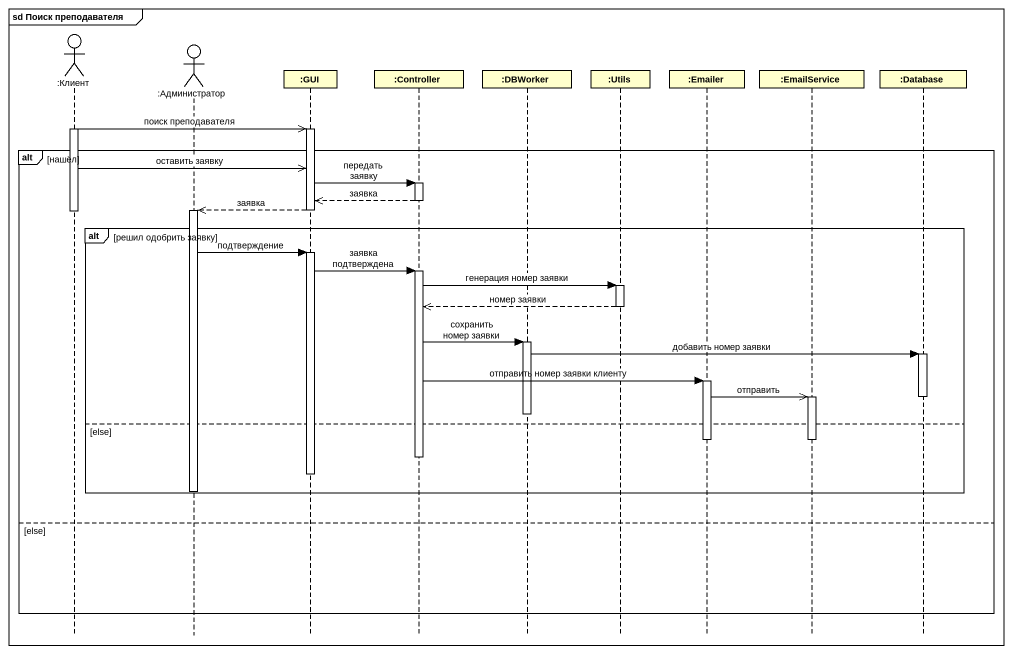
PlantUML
@startuml
mainframe sd Поиск преподавателя
hide footbox
actor ":Клиент" as Клиент
actor ":Администратор" as Администратор
participant ":GUI" as GUI
participant ":Controller" as Controller
participant ":DBWorker" as DBWorker
participant ":Utils" as Utils
participant ":Emailer" as Emailer
participant ":EmailService" as EmailService
participant ":Database" as Database_

activate Клиент
Клиент ->> GUI : поиск преподавателя
activate GUI
alt нашёл
  Клиент ->> GUI : оставить заявку
  GUI -> Controller : передать заявку
  activate Controller
  Controller -->> GUI : заявка
  deactivate Controller
  GUI -->> Администратор : заявка
  deactivate GUI
  activate Администратор
  deactivate Клиент
  alt решил одобрить заявку
    Администратор -> GUI : подтверждение
    activate GUI
    GUI -> Controller : заявка подтверждена
    activate Controller
    Controller -> Utils : генерация номер заявки
    activate Utils
    Utils -->> Controller : номер заявки
    deactivate Utils
    Controller -> DBWorker : сохранить номер заявки
    activate DBWorker
    DBWorker -> Database_ : добавить номер заявки
    activate Database_
    Controller -> Emailer : отправить номер заявки клиенту
    activate Emailer
    Emailer ->> EmailService : отправить
    deactivate Database_
    activate EmailService
    deactivate DBWorker
  else else
    deactivate Emailer
    deactivate EmailService
    deactivate Controller
    deactivate GUI
    deactivate Администратор
  end
else else
end
@enduml
